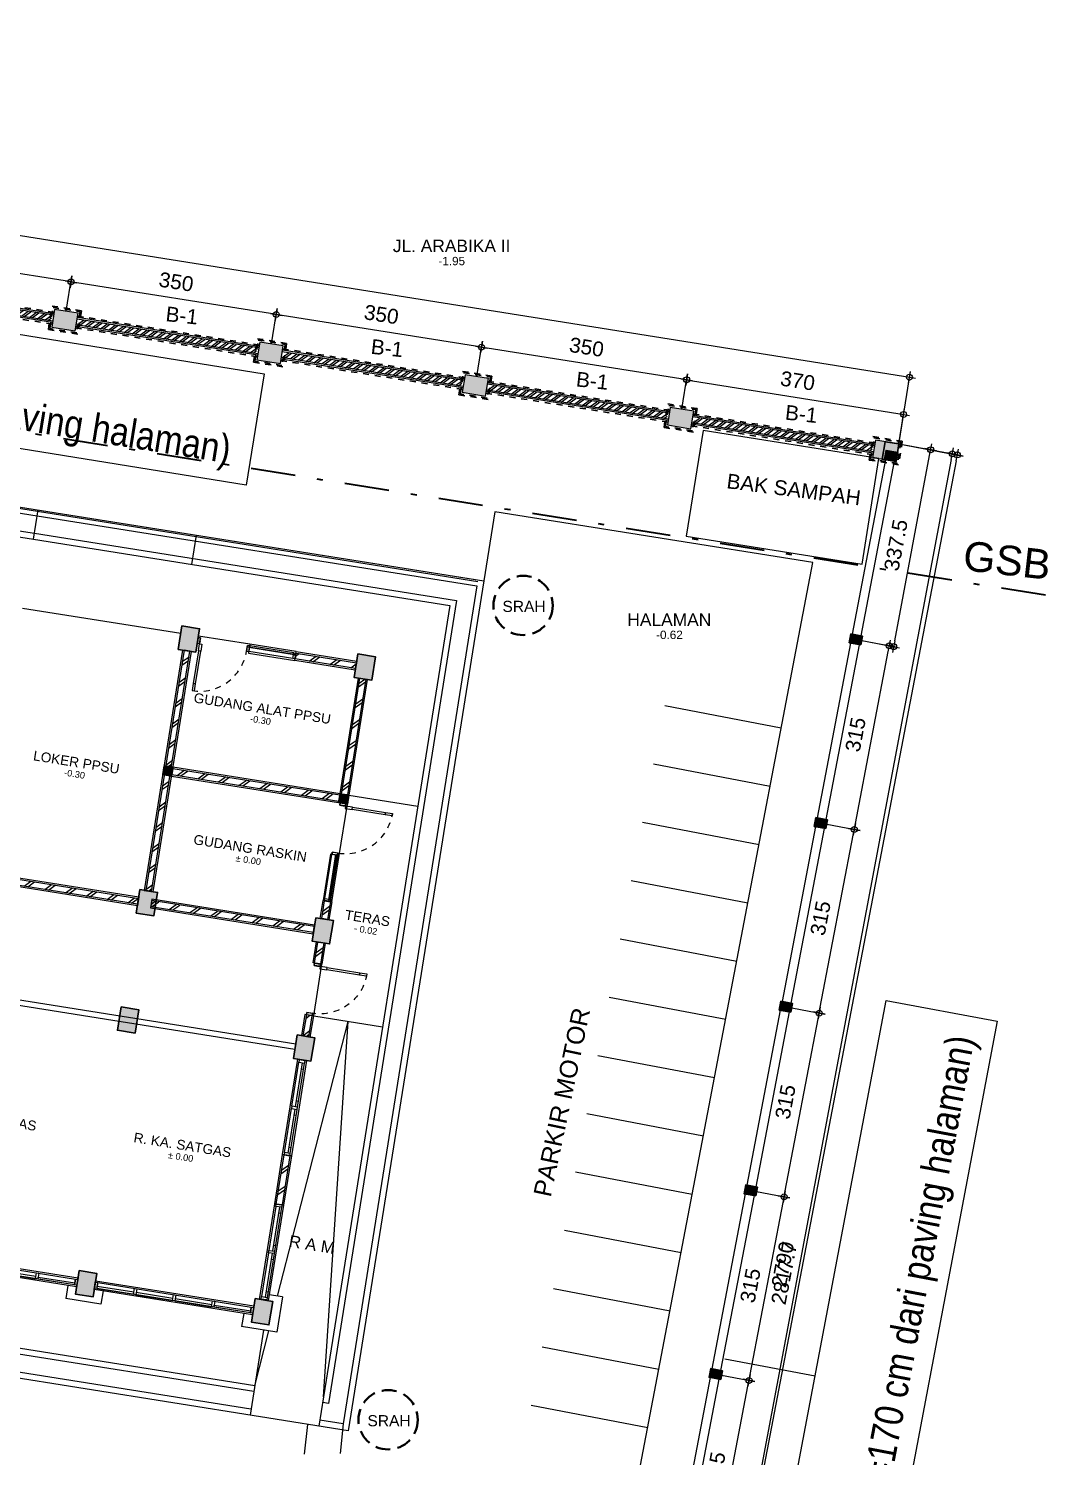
# Model space of a CAD drawing. Header units: millimetres. Extents: x -11 to 1625, y -267 to 195.
# Drawn here: x 757.61 to 774.79, y 72.9 to 96.96 of the extents above; entities that cross this region are included whole.
import ezdxf
from ezdxf.enums import TextEntityAlignment as Align

# ---------------------------------------------------------------- set-up
doc = ezdxf.new("R2010")
doc.units = ezdxf.units.MM
for name, pattern in [('DASHDOT', [1, 0.5, -0.25, 0, -0.25]), ('DASHED2', [0.375, 0.25, -0.125]), ('HIDDEN', [0.375, 0.25, -0.125])]:
    doc.linetypes.add(name, pattern=pattern)
for name, color, linetype, lineweight in [('1', 1, 'Continuous', 40), ('ars', 11, 'Continuous', 5), ('atap', 7, 'Continuous', 20), ('CONCRETE', 8, 'Continuous', 5), ('DIMENSI', 8, 'Continuous', 9), ('dinding', 5, 'Continuous', 15), ('GSB', 1, 'DASHDOT', 35), ('KOLOM', 1, 'Continuous', 30), ('kus', 63, 'Continuous', 15), ('KUSEN', 30, 'Continuous', 15), ('lan', 7, 'Continuous', 15), ('not', 7, 'Continuous', 20), ('PAGAR', 4, 'Continuous', 18), ('PARTISI', 190, 'Continuous', 9), ('sol kol', 8, 'Continuous', 0), ('TEXT KETERANGAN', 7, 'Continuous', 9), ('u', 6, 'Continuous', 20)]:
    doc.layers.add(name, color=color, linetype=linetype, lineweight=lineweight)
doc.styles.add('ISO', font='arial.ttf', dxfattribs={"width": 0.85})
doc.styles.get("Standard").update_dxf_attribs({"font": 'ARIALUNI.TTF'})
doc.dimstyles.new('SK100', dxfattribs={"dimtxt": 0.25, "dimasz": 0.1, "dimexe": 0.1, "dimexo": 0, "dimgap": 0.15, "dimtad": 1, "dimdec": 0, "dimlfac": 100, "dimzin": 12, "dimdsep": 46, "dimtxsty": 'Standard', "dimblk": 'BULAT', "dimcen": 0.1, "dimclrd": 256, "dimclre": 256, "dimclrt": 256, "dimadec": 0, "dimazin": 3, "dimtfac": 1, "dimtdec": 0, "dimtofl": 0, "dimtmove": 0, "dimatfit": 3, "dimldrblk": 'BULAT', "dimfxl": 0, "dimtolj": 1, "dimtzin": 0, "dimlwd": -1, "dimlwe": -1, "dimarcsym": 0})
pattern_1 = [(45, (-0.5, 0), (-0.1767767, 0.1767767), []), (45, (-0.4375, 0), (-0.1767767, 0.1767767), [])]
pattern_2 = [(45, (-1.5, 0), (-0.1767767, 0.1767767), []), (45, (-1.4375, 0), (-0.1767767, 0.1767767), [])]

# ---------------------------------------------------------------- blocks, each defined once
blk = doc.blocks.new('NOTASI RUANG')
at = {"layer": 'not'}
for height, p in [(0.26, (-0.011, 0.3)), (0.175, (-0.009, -0.017))]:
    blk.add_attdef('RUANG', text='', height=height, dxfattribs=at).set_placement(p, align=Align.MIDDLE_CENTER)
blk = doc.blocks.new('KP')
at = {"layer": 'KOLOM'}
blk.add_lwpolyline([(0.075, -0.075), (-0.075, -0.075), (-0.075, 0.075), (0.075, 0.075), (0.075, -0.075)], dxfattribs=at)
blk = doc.blocks.new('K1')
at = {"layer": 'KOLOM'}
blk.add_lwpolyline([(0.2, 0.15), (-0.2, 0.15), (-0.2, -0.15), (0.2, -0.15), (0.2, 0.15)], dxfattribs=at)
blk = doc.blocks.new('P 80')
at = {"linetype": 'HIDDEN', "ltscale": 0.3}
blk.add_lwpolyline([(-0.84, 0.1, -0.414214), (-0.04, 0.9, -1.303225)], format="xyb", dxfattribs=at)
for points in [[(-0.04, 0.9), (-0.08, 0.9), (-0.08, 0.78), (-0.04, 0.78)], [(-0.04, 0.78), (-0.08, 0.78), (-0.08, 0.22), (-0.04, 0.22)], [(-0.835, 0.06), (-0.84, 0.06), (-0.84, 0.061), (-0.84, 0.1), (-0.88, 0.1), (-0.88, 0), (-0.84, 0), (-0.84, 0.056), (-0.835, 0.058)], [(-0.842, 0.002), (-0.878, 0.002), (-0.878, 0.098), (-0.842, 0.098)], [(-0.04, 0.1), (-0.08, 0.1), (-0.08, 0.22), (-0.04, 0.22)], [(-0.045, 0.06), (-0.04, 0.06), (-0.04, 0.061), (-0.04, 0.1), (0, 0.1), (0, 0), (-0.04, 0), (-0.04, 0.056), (-0.045, 0.058)], [(-0.038, 0.002), (-0.002, 0.002), (-0.002, 0.098), (-0.038, 0.098)]]:
    blk.add_lwpolyline(points, close=True)
blk = doc.blocks.new('DENAH LANTAI DASAR')
at = {"layer": 'ars'}
h = blk.add_hatch(dxfattribs=at)
h.set_pattern_fill('TEMBOK', color=256, scale=0.25)
h.set_pattern_definition(pattern_1)
h.paths.add_polyline_path([(11.85, 14.2), (10.82, 14.2), (10.82, 14.3), (11.85, 14.3)])
h = blk.add_hatch(dxfattribs=at)
h.set_pattern_fill('TEMBOK', color=256, scale=0.25)
h.set_pattern_definition(pattern_1)
h.paths.add_polyline_path([(9.05, 9.95), (9.05, 14.05), (8.95, 14.05), (8.95, 9.95)])
h = blk.add_hatch(dxfattribs=at)
h.set_pattern_fill('TEMBOK', color=256, scale=0.25)
h.set_pattern_definition(pattern_2)
h.paths.add_polyline_path([(12.05, 14.05), (12.05, 12.075), (11.95, 12.075), (11.95, 14.05)])
h = blk.add_hatch(dxfattribs=at)
h.set_pattern_fill('TEMBOK', color=256, scale=0.25)
h.set_pattern_definition(pattern_1)
h.paths.add_polyline_path([(11.925, 12.05), (9.075, 12.05), (9.075, 11.95), (11.925, 11.95)])
h = blk.add_hatch(dxfattribs=at)
h.set_pattern_fill('TEMBOK', color=256, scale=0.25)
h.set_pattern_definition(pattern_2)
h.paths.add_polyline_path([(12.05, 10.255), (12.05, 9.95), (11.95, 9.95), (11.95, 10.255)])
h = blk.add_hatch(dxfattribs=at)
h.set_pattern_fill('TEMBOK', color=256, scale=0.25)
h.set_pattern_definition(pattern_1)
h.paths.add_polyline_path([(8.85, 9.7), (6.15, 9.7), (6.15, 9.8), (8.85, 9.8)])
h = blk.add_hatch(dxfattribs=at)
h.set_pattern_fill('TEMBOK', color=256, scale=0.25)
h.set_pattern_definition(pattern_1)
h.paths.add_polyline_path([(11.85, 9.8), (9.075, 9.8), (9.075, 9.7), (11.85, 9.7)])
h = blk.add_hatch(dxfattribs=at)
h.set_pattern_fill('TEMBOK', color=256, scale=0.25)
h.set_pattern_definition(pattern_2)
h.paths.add_polyline_path([(11.95, 9.19), (11.95, 9.55), (12.05, 9.55), (12.05, 9.19)])
h = blk.add_hatch(dxfattribs=at)
h.set_pattern_fill('TEMBOK', color=256, scale=0.25)
h.set_pattern_definition(pattern_2)
h.paths.add_polyline_path([(11.95, 8.31), (11.95, 7.95), (12.05, 7.95), (12.05, 8.31)])
h = blk.add_hatch(dxfattribs=at)
h.set_pattern_fill('TEMBOK', color=256, scale=0.25)
h.set_pattern_definition([(45, (9.5, 1.63), (-0.176777, 0.176777), []), (45, (9.5625, 1.63), (-0.176777, 0.176777), [])])
h.paths.add_polyline_path([(12.05, 5.92), (12.05, 5.08), (11.95, 5.08), (11.95, 5.92)])
at = {"layer": 'sol kol'}
for points in [[(8.85, 14.45), (8.85, 14.05), (9.15, 14.05), (9.15, 14.45)], [(11.85, 14.45), (11.85, 14.05), (12.15, 14.05), (12.15, 14.45)], [(8.925, 12.075), (9.075, 12.075), (9.075, 11.925), (8.925, 11.925)], [(11.925, 12.075), (12.075, 12.075), (12.075, 11.925), (11.925, 11.925)], [(8.85, 9.95), (8.85, 9.55), (9.15, 9.55), (9.15, 9.95)], [(11.85, 9.95), (11.85, 9.55), (12.15, 9.55), (12.15, 9.95)], [(8.85, 7.95), (8.85, 7.55), (9.15, 7.55), (9.15, 7.95)], [(11.85, 7.95), (11.85, 7.55), (12.15, 7.55), (12.15, 7.95)], [(8.85, 3.45), (8.85, 3.05), (9.15, 3.05), (9.15, 3.45)], [(11.85, 3.45), (11.85, 3.05), (12.15, 3.05), (12.15, 3.45)]]:
    blk.add_hatch(color=256, dxfattribs=at).paths.add_polyline_path(points)
for p, q in [((-12.75, 16), (13.75, 16)), ((-3.65, 15.9), (6.15, 15.9)), ((6.15, 15.9), (13.65, 15.9)), ((13.65, 15.9), (13.65, 1.6)), ((13.75, 16), (13.75, 1.5)), ((-12.25, 15.5), (6.15, 15.5)), ((-3.65, 15.6), (6.15, 15.6)), ((6.15, 15.6), (13.35, 15.6)), ((6.15, 15.5), (13.25, 15.5)), ((13.25, 15.5), (13.25, 2)), ((13.35, 15.6), (13.35, 1.9)), ((12.075, 2), (3.25, 2)), ((12.075, 1.9), (3.35, 1.9)), ((13.35, 1.9), (13.25, 1.9)), ((12.075, 1.6), (3.65, 1.6)), ((13.75, 1.5), (3.75, 1.5)), ((13.65, 1.6), (13.25, 1.6))]:
    blk.add_line(p, q)
at = {"layer": 'ars'}
for points in [[(11.85, 14.2), (10.82, 14.2), (10.82, 14.3), (11.85, 14.3)], [(9.05, 9.95), (9.05, 14.05), (8.95, 14.05), (8.95, 9.95)], [(12.05, 14.05), (12.05, 12.075), (11.95, 12.075), (11.95, 14.05)], [(11.925, 12.05), (9.075, 12.05), (9.075, 11.95), (11.925, 11.95)], [(12.05, 10.255), (12.05, 9.95), (11.95, 9.95), (11.95, 10.255)], [(8.85, 9.7), (6.15, 9.7), (6.15, 9.8), (8.85, 9.8)], [(11.85, 9.8), (9.075, 9.8), (9.075, 9.7), (11.85, 9.7)], [(11.95, 9.19), (11.95, 9.55), (12.05, 9.55), (12.05, 9.19)], [(11.95, 8.31), (11.95, 7.95), (12.05, 7.95), (12.05, 8.31)], [(12.05, 5.92), (12.05, 5.08), (11.95, 5.08), (11.95, 5.92)]]:
    blk.add_lwpolyline(points, close=True, dxfattribs=at)
at = {"layer": 'dinding'}
for points in [[(11.85, 14.175), (10.82, 14.175), (10.82, 14.325), (11.85, 14.325)], [(9.075, 9.95), (9.075, 14.05), (8.925, 14.05), (8.925, 9.95)], [(12.075, 14.05), (12.075, 12.075), (11.925, 12.075), (11.925, 14.05)], [(11.925, 12.075), (9.075, 12.075), (9.075, 11.925), (11.925, 11.925)], [(12.075, 10.255), (12.075, 9.95), (11.925, 9.95), (11.925, 10.255)], [(8.85, 9.675), (6.15, 9.675), (6.15, 9.825), (8.85, 9.825)], [(11.85, 9.825), (9.075, 9.825), (9.075, 9.675), (11.85, 9.675)], [(11.925, 9.19), (11.925, 9.55), (12.075, 9.55), (12.075, 9.19)], [(11.925, 8.31), (11.925, 7.95), (12.075, 7.95), (12.075, 8.31)], [(12.075, 5.92), (12.075, 5.08), (11.925, 5.08), (11.925, 5.92)]]:
    blk.add_lwpolyline(points, close=True, dxfattribs=at)
at = {"layer": 'kus'}
for p, q in [((11.95, 6.75), (11.95, 7.5)), ((12.015, 6.75), (12.015, 7.5)), ((12.05, 6.75), (12.05, 7.5)), ((12.015, 7.4), (12.05, 7.4)), ((12.015, 6.85), (12.05, 6.85)), ((11.95, 5.96), (11.95, 6.71)), ((12.015, 5.96), (12.015, 6.71)), ((12.015, 6.61), (12.05, 6.61)), ((12.05, 5.96), (12.05, 6.71)), ((12.015, 6.06), (12.05, 6.06)), ((11.95, 5.04), (11.95, 4.29)), ((12.015, 5.04), (12.015, 4.29)), ((12.015, 4.94), (12.05, 4.94)), ((12.05, 5.04), (12.05, 4.29)), ((12.015, 4.39), (12.05, 4.39)), ((11.95, 4.25), (11.95, 3.5)), ((12.015, 4.25), (12.015, 3.5)), ((12.015, 4.15), (12.05, 4.15)), ((12.05, 4.25), (12.05, 3.5)), ((12.015, 3.6), (12.05, 3.6))]:
    blk.add_line(p, q, dxfattribs=at)
for points in [[(12.05, 7.5), (12.05, 7.54), (11.95, 7.54), (11.95, 7.5)], [(12.05, 6.71), (12.05, 6.75), (11.95, 6.75), (11.95, 6.71)], [(12.05, 5.92), (12.05, 5.96), (11.95, 5.96), (11.95, 5.92)], [(12.05, 5.08), (12.05, 5.04), (11.95, 5.04), (11.95, 5.08)], [(12.05, 4.29), (12.05, 4.25), (11.95, 4.25), (11.95, 4.29)], [(12.05, 3.5), (12.05, 3.46), (11.95, 3.46), (11.95, 3.5)], [(6.19, 3.3), (8.81, 3.3), (8.81, 3.2), (6.19, 3.2)], [(8.145, 3.235), (7.52, 3.235), (7.52, 3.2), (8.145, 3.2)], [(8.185, 3.2), (8.145, 3.2), (8.145, 3.3), (8.185, 3.3)], [(8.185, 3.235), (8.81, 3.235), (8.81, 3.2), (8.185, 3.2)], [(8.85, 3.2), (8.81, 3.2), (8.81, 3.3), (8.85, 3.3)], [(9.19, 3.2), (9.15, 3.2), (9.15, 3.3), (9.19, 3.3)], [(9.19, 3.3), (11.81, 3.3), (11.81, 3.2), (9.19, 3.2)], [(9.815, 3.235), (9.19, 3.235), (9.19, 3.2), (9.815, 3.2)], [(9.855, 3.2), (9.815, 3.2), (9.815, 3.3), (9.855, 3.3)], [(10.48, 3.235), (9.855, 3.235), (9.855, 3.2), (10.48, 3.2)], [(10.52, 3.2), (10.48, 3.2), (10.48, 3.3), (10.52, 3.3)], [(11.145, 3.235), (10.52, 3.235), (10.52, 3.2), (11.145, 3.2)], [(11.185, 3.2), (11.145, 3.2), (11.145, 3.3), (11.185, 3.3)], [(11.185, 3.235), (11.81, 3.235), (11.81, 3.2), (11.185, 3.2)], [(11.85, 3.2), (11.81, 3.2), (11.81, 3.3), (11.85, 3.3)]]:
    blk.add_lwpolyline(points, close=True, dxfattribs=at)
at = {"layer": 'KUSEN'}
for p, q in [((10.78, 14.3), (10.03, 14.3)), ((10.78, 14.2), (10.03, 14.2)), ((10.78, 14.278), (10.78, 14.3)), ((10.78, 14.3), (10.82, 14.3)), ((10.781, 14.278), (10.78, 14.278)), ((10.78, 14.2), (10.78, 14.267)), ((10.78, 14.267), (10.781, 14.267)), ((10.82, 14.2), (10.78, 14.2)), ((10.781, 14.276), (10.781, 14.278)), ((10.783, 14.276), (10.781, 14.276)), ((10.781, 14.267), (10.781, 14.27)), ((10.781, 14.27), (10.783, 14.27)), ((10.782, 14.298), (10.818, 14.298)), ((10.782, 14.28), (10.782, 14.298)), ((10.797, 14.28), (10.782, 14.28)), ((10.782, 14.202), (10.782, 14.265)), ((10.782, 14.265), (10.797, 14.265)), ((10.818, 14.202), (10.782, 14.202)), ((10.785, 14.278), (10.783, 14.276)), ((10.783, 14.27), (10.785, 14.267)), ((10.795, 14.278), (10.785, 14.278)), ((10.785, 14.267), (10.795, 14.267)), ((10.795, 14.267), (10.795, 14.278)), ((10.797, 14.265), (10.797, 14.28)), ((10.818, 14.298), (10.818, 14.202)), ((10.82, 14.3), (10.82, 14.244)), ((10.82, 14.244), (10.82, 14.242)), ((10.82, 14.242), (10.82, 14.24)), ((10.82, 14.24), (10.82, 14.2)), ((11.95, 10.295), (11.95, 11.045)), ((12.05, 10.295), (12.05, 11.045)), ((11.95, 10.255), (11.95, 10.295)), ((11.95, 10.295), (12.017, 10.295)), ((11.99, 10.255), (11.95, 10.255)), ((11.952, 10.257), (11.952, 10.293)), ((11.952, 10.293), (12.015, 10.293)), ((12.048, 10.257), (11.952, 10.257)), ((11.992, 10.255), (11.99, 10.255)), ((11.994, 10.255), (11.992, 10.255)), ((12.05, 10.255), (11.994, 10.255)), ((12.015, 10.293), (12.015, 10.278)), ((12.015, 10.278), (12.03, 10.278)), ((12.017, 10.295), (12.017, 10.294)), ((12.017, 10.294), (12.019, 10.294)), ((12.019, 10.292), (12.017, 10.29)), ((12.017, 10.29), (12.017, 10.28)), ((12.017, 10.28), (12.028, 10.28)), ((12.019, 10.294), (12.019, 10.292)), ((12.026, 10.292), (12.026, 10.294)), ((12.026, 10.294), (12.028, 10.294)), ((12.028, 10.29), (12.026, 10.292)), ((12.028, 10.294), (12.028, 10.295)), ((12.028, 10.295), (12.05, 10.295)), ((12.028, 10.28), (12.028, 10.29)), ((12.03, 10.278), (12.03, 10.293)), ((12.03, 10.293), (12.048, 10.293)), ((12.048, 10.293), (12.048, 10.257)), ((12.05, 10.295), (12.05, 10.255))]:
    blk.add_line(p, q, dxfattribs=at)
for points in [[(9.195, 14.24), (9.19, 14.24), (9.19, 14.239), (9.19, 14.2), (9.15, 14.2), (9.15, 14.3), (9.19, 14.3), (9.19, 14.244), (9.195, 14.242)], [(9.188, 14.298), (9.152, 14.298), (9.152, 14.202), (9.188, 14.202)], [(9.19, 14.2), (9.23, 14.2), (9.23, 14.08), (9.19, 14.08)], [(9.985, 14.24), (9.99, 14.24), (9.99, 14.239), (9.99, 14.2), (10.03, 14.2), (10.03, 14.3), (9.99, 14.3), (9.99, 14.244), (9.985, 14.242)], [(9.992, 14.298), (10.028, 14.298), (10.028, 14.202), (9.992, 14.202)], [(10.795, 14.277), (10.795, 14.268), (10.02, 14.268), (10.02, 14.277)], [(9.19, 13.52), (9.23, 13.52), (9.23, 14.08), (9.19, 14.08)], [(9.19, 13.4), (9.23, 13.4), (9.23, 13.52), (9.19, 13.52)], [(12.01, 11.88), (12.01, 11.885), (12.011, 11.885), (12.05, 11.885), (12.05, 11.925), (11.95, 11.925), (11.95, 11.885), (12.006, 11.885), (12.008, 11.88)], [(11.952, 11.887), (11.952, 11.923), (12.048, 11.923), (12.048, 11.887)], [(12.05, 11.885), (12.05, 11.845), (12.17, 11.845), (12.17, 11.885)], [(12.73, 11.885), (12.73, 11.845), (12.17, 11.845), (12.17, 11.885)], [(12.85, 11.885), (12.85, 11.845), (12.73, 11.845), (12.73, 11.885)], [(12.01, 11.09), (12.01, 11.085), (12.011, 11.085), (12.05, 11.085), (12.05, 11.045), (11.95, 11.045), (11.95, 11.085), (12.006, 11.085), (12.008, 11.09)], [(11.952, 11.083), (11.952, 11.047), (12.048, 11.047), (12.048, 11.083)], [(12.027, 10.28), (12.018, 10.28), (12.018, 11.055), (12.027, 11.055)]]:
    blk.add_lwpolyline(points, close=True, dxfattribs=at)
at = {"layer": 'KUSEN', "linetype": 'HIDDEN', "ltscale": 0.3}
for points in [[(9.99, 14.2, -0.414214), (9.19, 13.4, -1.303225)], [(12.05, 11.085, 0.414214), (12.85, 11.885, 1.303225)]]:
    blk.add_lwpolyline(points, format="xyb", dxfattribs=at)
at = {"layer": 'lan'}
for p, q in [((6.15, 15.5), (6.15, 16)), ((8.85, 15.5), (8.85, 16)), ((6.15, 14.325), (8.85, 14.325)), ((10.03, 14.325), (9.15, 14.325)), ((12.075, 12.075), (13.25, 12.075)), ((12.075, 11.045), (12.075, 11.925)), ((12.075, 8.31), (12.075, 9.19)), ((12.075, 8.31), (13.25, 8.31)), ((12.219, 3.55), (12.662, 8.31)), ((13.25, 2), (12.662, 8.31)), ((12.3, 3.55), (12.075, 3.55)), ((12.3, 3.55), (12.3, 2.95)), ((8.7, 3.175), (8.7, 2.95)), ((9.3, 3.175), (9.3, 2.95)), ((11.7, 3.175), (11.7, 2.95)), ((9.3, 2.95), (8.7, 2.95)), ((12.3, 2.95), (11.7, 2.95)), ((12.075, 2), (12.163, 2.95)), ((12.075, 2.95), (12.075, 1.5)), ((13.25, 2), (13.25, 1.5))]:
    blk.add_line(p, q, dxfattribs=at)
for points in [[(10.82, 14.325), (10.03, 14.325), (10.03, 14.175), (10.82, 14.175)], [(12.075, 10.255), (12.075, 11.045), (11.925, 11.045), (11.925, 10.255)], [(12.075, 7.55), (12.075, 5.92), (11.925, 5.92), (11.925, 7.55)], [(12.075, 5.08), (12.075, 3.45), (11.925, 3.45), (11.925, 5.08)], [(6.15, 3.325), (8.85, 3.325), (8.85, 3.175), (6.15, 3.175)], [(9.15, 3.325), (11.85, 3.325), (11.85, 3.175), (9.15, 3.175)]]:
    blk.add_lwpolyline(points, close=True, dxfattribs=at)
at = {"layer": 'PARTISI'}
blk.add_lwpolyline([(6.93, 7.8), (11.85, 7.8), (11.85, 7.7), (6.93, 7.7)], close=True, dxfattribs=at)
ref = blk.add_blockref('NOTASI RUANG', (10.413, 13.101), dxfattribs=dict(xscale=0.6323962268195373, yscale=0.6323962268195373, zscale=0.6323962268195373))
ref.add_attrib('RUANG', '-0.30', dxfattribs={"layer": 'not', "height": 0.1108}).set_placement((10.407, 13.09), align=Align.MIDDLE_CENTER)
ref.add_attrib('RUANG', 'GUDANG ALAT PPSU', dxfattribs={"layer": 'not', "height": 0.16432}).set_placement((10.406, 13.29), align=Align.MIDDLE_CENTER)
ref = blk.add_blockref('NOTASI RUANG', (7.463, 11.713), dxfattribs=dict(xscale=0.6323962268195373, yscale=0.6323962268195373, zscale=0.6323962268195373))
ref.add_attrib('RUANG', '-0.30', dxfattribs={"layer": 'not', "height": 0.1108}).set_placement((7.457, 11.702), align=Align.MIDDLE_CENTER)
ref.add_attrib('RUANG', 'LOKER PPSU', dxfattribs={"layer": 'not', "height": 0.1643}).set_placement((7.456, 11.902), align=Align.MIDDLE_CENTER)
ref = blk.add_blockref('NOTASI RUANG', (10.581, 10.742), dxfattribs=dict(xscale=0.6323962268195373, yscale=0.6323962268195373, zscale=0.6323962268195373))
ref.add_attrib('RUANG', '%%P 0.00', dxfattribs={"layer": 'not', "height": 0.1108}).set_placement((10.575, 10.731), align=Align.MIDDLE_CENTER)
ref.add_attrib('RUANG', 'GUDANG RASKIN', dxfattribs={"layer": 'not', "height": 0.16432}).set_placement((10.574, 10.931), align=Align.MIDDLE_CENTER)
ref = blk.add_blockref('NOTASI RUANG', (12.719, 9.89), dxfattribs=dict(xscale=0.6323962268195373, yscale=0.6323962268195373, zscale=0.6323962268195373))
ref.add_attrib('RUANG', '- 0.02', dxfattribs={"layer": 'not', "height": 0.1108}).set_placement((12.713, 9.879), align=Align.MIDDLE_CENTER)
ref.add_attrib('RUANG', 'TERAS', dxfattribs={"layer": 'not', "height": 0.1643}).set_placement((12.711, 10.079), align=Align.MIDDLE_CENTER)
ref = blk.add_blockref('NOTASI RUANG', (7.15, 5.551), dxfattribs=dict(xscale=0.6323962268195373, yscale=0.6323962268195373, zscale=0.6323962268195373))
ref.add_attrib('RUANG', '%%P 0.00', dxfattribs={"layer": 'not', "height": 0.1108}).set_placement((7.144, 5.54), align=Align.MIDDLE_CENTER)
ref.add_attrib('RUANG', 'R. SATGAS', dxfattribs={"layer": 'not', "height": 0.1643}).set_placement((7.143, 5.741), align=Align.MIDDLE_CENTER)
ref = blk.add_blockref('NOTASI RUANG', (10.242, 5.624), dxfattribs=dict(xscale=0.6323962268195373, yscale=0.6323962268195373, zscale=0.6323962268195373))
ref.add_attrib('RUANG', '%%P 0.00', dxfattribs={"layer": 'not', "height": 0.1108}).set_placement((10.236, 5.613), align=Align.MIDDLE_CENTER)
ref.add_attrib('RUANG', 'R. KA. SATGAS', dxfattribs={"layer": 'not', "height": 0.16432}).set_placement((10.235, 5.814), align=Align.MIDDLE_CENTER)
ref = blk.add_blockref('NOTASI RUANG', (12.659, 4.312), dxfattribs=dict(xscale=0.6323962268195373, yscale=0.6323962268195373, zscale=0.6323962268195373))
ref.add_attrib('RUANG', 'R A M', dxfattribs={"layer": 'not', "height": 0.2}).set_placement((12.652, 4.502), align=Align.MIDDLE_CENTER)
at = {"layer": 'KOLOM'}
for name, p, rotation in [('K1', (9, 14.25), 90), ('K1', (12, 14.25), 90), ('KP', (9, 12), 180), ('KP', (12, 12), 180), ('K1', (9, 9.75), 90), ('K1', (12, 9.75), 90), ('K1', (9, 7.75), 90), ('K1', (12, 7.75), 90), ('K1', (9, 3.25), 90), ('K1', (12, 3.25), 90)]:
    blk.add_blockref(name, p, dxfattribs=dict(at, rotation=rotation))
at = {"layer": 'KUSEN', "xscale": -1, "rotation": 270.0000000130308}
blk.add_blockref('P 80', (11.95, 9.19), dxfattribs=at)
blk = doc.blocks.new('PAGAR TYPE-B')
at = {"layer": 'ars'}
h = blk.add_hatch(dxfattribs=at)
h.set_pattern_fill('ANSI32', color=256, scale=0.01, style=0)
h.set_pattern_definition([(45, (-1.52, 0.075), (-0.067352, 0.067352), []), (45, (-1.4751, 0.075), (-0.067352, 0.067352), [])])
h.paths.add_polyline_path([(-1.52, 0.175), (-1.52, 0.075), (1.52, 0.075), (1.52, 0.175)])
at = {"layer": 'CONCRETE'}
for points in [[(-1.95, -0.025), (-1.55, -0.025), (-1.55, 0.275), (-1.95, 0.275)], [(1.55, -0.025), (1.95, -0.025), (1.95, 0.275), (1.55, 0.275)]]:
    blk.add_hatch(color=256, dxfattribs=at).paths.add_polyline_path(points)
at = {"layer": 'dinding'}
for p, q in [((1.55, 0.2), (-1.55, 0.2)), ((1.55, 0.05), (-1.55, 0.05))]:
    blk.add_line(p, q, dxfattribs=at)
for points in [[(-1.95, -0.025), (-1.55, -0.025), (-1.55, 0.275), (-1.95, 0.275)], [(1.55, -0.025), (1.95, -0.025), (1.95, 0.275), (1.55, 0.275)]]:
    blk.add_lwpolyline(points, close=True, dxfattribs=at)
at = {"layer": 'KOLOM', "linetype": 'DASHED2', "ltscale": 0.25}
for p, q in [((1.55, 0.225), (-1.55, 0.225)), ((1.55, 0.025), (-1.55, 0.025))]:
    blk.add_line(p, q, dxfattribs=at)
for points in [[(-1.5, -0.075), (-2, -0.075), (-2, 0.325), (-1.5, 0.325)], [(-1.52, -0.055), (-1.98, -0.055), (-1.98, 0.305), (-1.52, 0.305)], [(2, -0.075), (1.5, -0.075), (1.5, 0.325), (2, 0.325)], [(1.98, -0.055), (1.52, -0.055), (1.52, 0.305), (1.98, 0.305)]]:
    blk.add_lwpolyline(points, close=True, dxfattribs=at)
at = {"layer": 'PAGAR'}
for p, q in [((1.55, 0.175), (-1.55, 0.175)), ((1.55, 0.075), (-1.55, 0.075))]:
    blk.add_line(p, q, dxfattribs=at)
blk = doc.blocks.new('PAGAR TYPE B')
at = {"layer": 'CONCRETE'}
for points in [[(-1.5, 0.175), (-1.65, 0.175), (-1.65, -0.025), (-1.5, -0.025)], [(1.65, 0.175), (1.5, 0.175), (1.5, -0.025), (1.65, -0.025)]]:
    blk.add_hatch(color=256, dxfattribs=at).paths.add_polyline_path(points)
at = {"layer": 'dinding'}
for points in [[(-1.5, 0.15), (1.5, 0.15)], [(-1.5, 0), (1.5, 0)]]:
    blk.add_lwpolyline(points, dxfattribs=at)
at = {"layer": 'KOLOM'}
for points in [[(-1.65, -0.025), (-1.5, -0.025), (-1.5, 0.175), (-1.65, 0.175)], [(1.5, -0.025), (1.65, -0.025), (1.65, 0.175), (1.5, 0.175)]]:
    blk.add_lwpolyline(points, close=True, dxfattribs=at)
blk = doc.blocks.new('BULAT')
for p, q in [((-1, 0), (1, 0)), ((0, -1), (0, 1))]:
    blk.add_line(p, q)
blk.add_circle((0, 0), 0.5)
blk = doc.blocks.new('*D880')
at = {"layer": 'Defpoints', "color": 0}
for p in [(769.28, 74.269), (769.743, 74.18), (768.69, 71.174)]:
    blk.add_point(p, dxfattribs=at)
at = {"layer": 'u'}
for p, q in [((769.28, 74.269), (769.841, 74.162)), ((769.172, 71.184), (769.725, 74.082)), ((768.69, 71.174), (769.251, 71.067))]:
    blk.add_line(p, q, dxfattribs=at)
at = {"layer": 'u', "xscale": 0.1, "yscale": 0.1, "zscale": 0.1}
for p, rotation in [((769.743, 74.18), 79.19567955118356), ((769.153, 71.086), 259.1956795511836)]:
    blk.add_blockref('BULAT', p, dxfattribs=dict(at, rotation=rotation))
at = {"layer": 'u', "insert": (769.175, 72.685), "char_height": 0.25, "attachment_point": 5, "rotation": 79.1957}
blk.add_mtext('\\A1;315', dxfattribs=at)
blk = doc.blocks.new('*D881')
at = {"layer": 'Defpoints', "color": 0}
for p in [(769.871, 77.363), (770.334, 77.274), (769.28, 74.269)]:
    blk.add_point(p, dxfattribs=at)
at = {"layer": 'u'}
for p, q in [((769.871, 77.363), (770.432, 77.256)), ((769.762, 74.279), (770.315, 77.176)), ((769.28, 74.269), (769.841, 74.162))]:
    blk.add_line(p, q, dxfattribs=at)
at = {"layer": 'u', "xscale": 0.1, "yscale": 0.1, "zscale": 0.1}
for p, rotation in [((770.334, 77.274), 79.19567955118347), ((769.743, 74.18), 259.1956795511834)]:
    blk.add_blockref('BULAT', p, dxfattribs=dict(at, rotation=rotation))
at = {"layer": 'u', "insert": (769.766, 75.779), "char_height": 0.25, "attachment_point": 5, "rotation": 79.1957}
blk.add_mtext('\\A1;315', dxfattribs=at)
blk = doc.blocks.new('*D882')
at = {"layer": 'Defpoints', "color": 0}
for p in [(770.461, 80.457), (770.924, 80.369), (769.871, 77.363)]:
    blk.add_point(p, dxfattribs=at)
at = {"layer": 'u'}
for p, q in [((770.461, 80.457), (771.022, 80.35)), ((770.353, 77.373), (770.905, 80.27)), ((769.871, 77.363), (770.432, 77.256))]:
    blk.add_line(p, q, dxfattribs=at)
at = {"layer": 'u', "xscale": 0.1, "yscale": 0.1, "zscale": 0.1}
for p, rotation in [((770.924, 80.369), 79.19567955118356), ((770.334, 77.274), 259.1956795511836)]:
    blk.add_blockref('BULAT', p, dxfattribs=dict(at, rotation=rotation))
at = {"layer": 'u', "insert": (770.356, 78.874), "char_height": 0.25, "attachment_point": 5, "rotation": 79.1957}
blk.add_mtext('\\A1;315', dxfattribs=at)
blk = doc.blocks.new('*D883')
at = {"layer": 'Defpoints', "color": 0}
for p in [(771.052, 83.551), (771.515, 83.463), (770.461, 80.457)]:
    blk.add_point(p, dxfattribs=at)
at = {"layer": 'u'}
for p, q in [((771.052, 83.551), (771.613, 83.444)), ((770.943, 80.467), (771.496, 83.365)), ((770.461, 80.457), (771.022, 80.35))]:
    blk.add_line(p, q, dxfattribs=at)
at = {"layer": 'u', "xscale": 0.1, "yscale": 0.1, "zscale": 0.1}
for p, rotation in [((771.515, 83.463), 79.19567955118356), ((770.924, 80.369), 259.1956795511836)]:
    blk.add_blockref('BULAT', p, dxfattribs=dict(at, rotation=rotation))
at = {"layer": 'u', "insert": (770.947, 81.968), "char_height": 0.25, "attachment_point": 5, "rotation": 79.1957}
blk.add_mtext('\\A1;315', dxfattribs=at)
blk = doc.blocks.new('*D884')
at = {"layer": 'Defpoints', "color": 0}
for p in [(771.642, 86.645), (772.105, 86.557), (771.052, 83.551)]:
    blk.add_point(p, dxfattribs=at)
at = {"layer": 'u'}
for p, q in [((771.642, 86.645), (772.203, 86.538)), ((771.533, 83.561), (772.086, 86.459)), ((771.052, 83.551), (771.613, 83.444))]:
    blk.add_line(p, q, dxfattribs=at)
at = {"layer": 'u', "xscale": 0.1, "yscale": 0.1, "zscale": 0.1}
for p, rotation in [((772.105, 86.557), 79.19567955118347), ((771.515, 83.463), 259.1956795511834)]:
    blk.add_blockref('BULAT', p, dxfattribs=dict(at, rotation=rotation))
at = {"layer": 'u', "insert": (771.537, 85.062), "char_height": 0.25, "attachment_point": 5, "rotation": 79.1957}
blk.add_mtext('\\A1;315', dxfattribs=at)
blk = doc.blocks.new('*D885')
at = {"layer": 'Defpoints', "color": 0}
for p in [(772.33, 89.95), (772.802, 89.861), (771.707, 86.633)]:
    blk.add_point(p, dxfattribs=at)
at = {"layer": 'u'}
for p, q in [((772.197, 86.643), (772.784, 89.763)), ((772.33, 89.95), (772.9, 89.843)), ((771.707, 86.633), (772.277, 86.526))]:
    blk.add_line(p, q, dxfattribs=at)
at = {"layer": 'u', "xscale": 0.1, "yscale": 0.1, "zscale": 0.1}
for p, rotation in [((772.802, 89.861), 79.35246748321667), ((772.179, 86.544), 259.3524674832166)]:
    blk.add_blockref('BULAT', p, dxfattribs=dict(at, rotation=rotation))
at = {"layer": 'u', "insert": (772.217, 88.254), "char_height": 0.25, "attachment_point": 5, "rotation": 79.3525}
blk.add_mtext('\\A1;337.5', dxfattribs=at)
blk = doc.blocks.new('*D886')
at = {"layer": 'Defpoints', "color": 0}
for p in [(772.266, 89.962), (766.979, 62.285), (767.963, 62.097)]:
    blk.add_point(p, dxfattribs=at)
at = {"layer": 'u'}
for p, q in [((772.266, 89.962), (773.348, 89.755)), ((773.231, 89.676), (767.982, 62.196)), ((766.979, 62.285), (768.061, 62.079))]:
    blk.add_line(p, q, dxfattribs=at)
at = {"layer": 'u', "xscale": 0.1, "yscale": 0.1, "zscale": 0.1}
for p, rotation in [((773.25, 89.774), 79.18579222324362), ((767.963, 62.097), 259.1857922232437)]:
    blk.add_blockref('BULAT', p, dxfattribs=dict(at, rotation=rotation))
at = {"layer": 'u', "insert": (770.334, 75.988), "char_height": 0.25, "attachment_point": 5, "rotation": 79.1858}
blk.add_mtext('\\A1;2817.7', dxfattribs=at)
blk = doc.blocks.new('*D887')
at = {"layer": 'Defpoints', "color": 0}
for p in [(768.612, 90.543), (772.345, 90.456), (772.266, 89.96)]:
    blk.add_point(p, dxfattribs=at)
at = {"layer": 'u'}
for p, q in [((768.612, 90.543), (768.707, 91.139)), ((768.79, 91.024), (772.247, 90.472)), ((772.266, 89.96), (772.361, 90.555))]:
    blk.add_line(p, q, dxfattribs=at)
at = {"layer": 'u', "xscale": 0.1, "yscale": 0.1, "zscale": 0.1}
for p, rotation in [((768.692, 91.04), 170.9286838857327), ((772.345, 90.456), 350.9286838857327)]:
    blk.add_blockref('BULAT', p, dxfattribs=dict(at, rotation=rotation))
at = {"layer": 'u', "insert": (770.562, 91.022), "char_height": 0.25, "attachment_point": 5, "rotation": 350.9287}
blk.add_mtext('\\A1;370', dxfattribs=at)
blk = doc.blocks.new('*D888')
at = {"layer": 'Defpoints', "color": 0}
for p in [(765.235, 91.59), (765.156, 91.093), (768.612, 90.543)]:
    blk.add_point(p, dxfattribs=at)
at = {"layer": 'u'}
for p, q in [((765.156, 91.093), (765.251, 91.689)), ((768.593, 91.056), (765.334, 91.574)), ((768.612, 90.543), (768.707, 91.139))]:
    blk.add_line(p, q, dxfattribs=at)
at = {"layer": 'u', "xscale": 0.1, "yscale": 0.1, "zscale": 0.1}
for p, rotation in [((765.235, 91.59), 170.9597525756951), ((768.691, 91.04), 350.9597525756952)]:
    blk.add_blockref('BULAT', p, dxfattribs=dict(at, rotation=rotation))
at = {"layer": 'u', "insert": (767.007, 91.589), "char_height": 0.25, "attachment_point": 5, "rotation": 350.9598}
blk.add_mtext('\\A1;350', dxfattribs=at)
blk = doc.blocks.new('*D889')
at = {"layer": 'Defpoints', "color": 0}
for p in [(761.778, 92.14), (761.699, 91.643), (765.156, 91.093)]:
    blk.add_point(p, dxfattribs=at)
at = {"layer": 'u'}
for p, q in [((761.699, 91.643), (761.794, 92.239)), ((765.136, 91.606), (761.877, 92.124)), ((765.156, 91.093), (765.251, 91.689))]:
    blk.add_line(p, q, dxfattribs=at)
at = {"layer": 'u', "xscale": 0.1, "yscale": 0.1, "zscale": 0.1}
for p, rotation in [((761.778, 92.14), 170.9597525756951), ((765.235, 91.59), 350.9597525756952)]:
    blk.add_blockref('BULAT', p, dxfattribs=dict(at, rotation=rotation))
at = {"layer": 'u', "insert": (763.55, 92.139), "char_height": 0.25, "attachment_point": 5, "rotation": 350.9598}
blk.add_mtext('\\A1;350', dxfattribs=at)
blk = doc.blocks.new('*D890')
at = {"layer": 'Defpoints', "color": 0}
for p in [(758.322, 92.69), (758.243, 92.193), (761.699, 91.643)]:
    blk.add_point(p, dxfattribs=at)
at = {"layer": 'u'}
for p, q in [((758.243, 92.193), (758.338, 92.789)), ((761.68, 92.156), (758.421, 92.674)), ((761.699, 91.643), (761.794, 92.239))]:
    blk.add_line(p, q, dxfattribs=at)
at = {"layer": 'u', "xscale": 0.1, "yscale": 0.1, "zscale": 0.1}
for p, rotation in [((758.322, 92.69), 170.9597525756951), ((761.778, 92.14), 350.9597525756952)]:
    blk.add_blockref('BULAT', p, dxfattribs=dict(at, rotation=rotation))
at = {"layer": 'u', "insert": (760.094, 92.689), "char_height": 0.25, "attachment_point": 5, "rotation": 350.9598}
blk.add_mtext('\\A1;350', dxfattribs=at)
blk = doc.blocks.new('*D891')
at = {"layer": 'Defpoints', "color": 0}
for p in [(754.865, 93.24), (754.786, 92.743), (758.243, 92.193)]:
    blk.add_point(p, dxfattribs=at)
at = {"layer": 'u'}
for p, q in [((754.786, 92.743), (754.881, 93.338)), ((758.223, 92.705), (754.964, 93.224)), ((758.243, 92.193), (758.338, 92.789))]:
    blk.add_line(p, q, dxfattribs=at)
at = {"layer": 'u', "xscale": 0.1, "yscale": 0.1, "zscale": 0.1}
for p, rotation in [((754.865, 93.24), 170.9597525756951), ((758.322, 92.69), 350.9597525756952)]:
    blk.add_blockref('BULAT', p, dxfattribs=dict(at, rotation=rotation))
at = {"layer": 'u', "insert": (756.637, 93.239), "char_height": 0.25, "attachment_point": 5, "rotation": 350.9598}
blk.add_mtext('\\A1;350', dxfattribs=at)
blk = doc.blocks.new('*D3017')
at = {"layer": 'Defpoints', "color": 0}
for p in [(736.022, 95.756), (772.445, 91.083), (772.269, 89.981)]:
    blk.add_point(p, dxfattribs=at)
at = {"layer": 'u'}
for p, q in [((736.022, 95.756), (736.213, 96.957)), ((736.296, 96.843), (772.346, 91.098)), ((772.269, 89.981), (772.461, 91.181))]:
    blk.add_line(p, q, dxfattribs=at)
at = {"layer": 'u', "xscale": 0.1, "yscale": 0.1, "zscale": 0.1}
for p, rotation in [((736.198, 96.859), 170.946141512389), ((772.445, 91.083), 350.946141512389)]:
    blk.add_blockref('BULAT', p, dxfattribs=dict(at, rotation=rotation))
at = {"layer": 'u', "insert": (754.365, 94.245), "char_height": 0.25, "attachment_point": 5, "rotation": 350.9461}
blk.add_mtext('\\A1;3670', dxfattribs=at)
blk = doc.blocks.new('*D3315')
at = {"layer": 'Defpoints', "color": 0}
for p in [(772.421, 89.934), (767.256, 62.515), (768.002, 62.374)]:
    blk.add_point(p, dxfattribs=at)
at = {"layer": 'u'}
for p, q in [((772.421, 89.934), (773.265, 89.775)), ((773.149, 89.695), (768.021, 62.472)), ((767.256, 62.515), (768.1, 62.355))]:
    blk.add_line(p, q, dxfattribs=at)
at = {"layer": 'u', "xscale": 0.1, "yscale": 0.1, "zscale": 0.1}
for p, rotation in [((773.167, 89.793), 79.33193220774305), ((768.002, 62.374), 259.331932207743)]:
    blk.add_blockref('BULAT', p, dxfattribs=dict(at, rotation=rotation))
at = {"layer": 'u', "insert": (770.312, 76.135), "char_height": 0.25, "attachment_point": 5, "rotation": 79.3319}
blk.add_mtext('\\A1;2790', dxfattribs=at)

msp = doc.modelspace()

# ---------------------------------------------------------------- hatches: boundary and pattern name
at = {"layer": 'CONCRETE'}
h = msp.add_hatch(color=256, dxfattribs=at)
h.paths.add_polyline_path([(772.2660946, 89.960092), (772.0341378, 89.996861), (771.9869994, 89.7005875), (772.0453199, 89.6913085), (772.0467103, 89.6985943), (772.0221534, 89.7032807), (772.0502718, 89.8506216), (772.2428306, 89.813874)])
h.paths.add_polyline_path([(772.2428306, 89.813874), (772.0502718, 89.8506216), (772.0221534, 89.7032807), (772.2186081, 89.6657896), (772.2225869, 89.686639)])
h.paths.add_polyline_path([(772.0467103, 89.6985943), (772.0453199, 89.6913085), (772.1935268, 89.6677281), (772.1940512, 89.670476)], flags=17)
h.paths.add_polyline_path([(772.1940512, 89.670476), (772.1935268, 89.6677281), (772.2189349, 89.6636855), (772.2225869, 89.686639), (772.2186081, 89.6657896)])

# ---------------------------------------------------------------- linework, layer by layer
msp.add_line((748.0613686, 90.3951688), (765.2036794, 87.6636064))
at = {"layer": '1', "linetype": 'DASHED2', "lineweight": 40}
for centre in [(765.9368481, 87.237842), (763.6633635, 73.5176392)]:
    msp.add_circle(centre, 0.5, dxfattribs=at)
at = {"layer": 'ars'}
for p, q in [((765.4584855, 88.8133248), (765.2735091, 87.6524793)), ((770.8174281, 87.9593976), (765.4584855, 88.8133248))]:
    msp.add_line(p, q, dxfattribs=at)
at = {"layer": 'atap', "linetype": 'Continuous'}
msp.add_line((748.0838586, 90.3641528), (765.1726635, 87.6411164), dxfattribs=at)
at = {"layer": 'GSB', "ltscale": 1.5}
msp.add_line((774.736071, 87.4104259), (733.3238935, 94.0092997), dxfattribs=at)
at = {"layer": 'KOLOM'}
msp.add_lwpolyline([(772.2660734, 89.959959), (772.2189349, 89.6636855), (771.9869994, 89.7005875), (772.0341378, 89.996861), (772.2654503, 89.9601941)], dxfattribs=at)
at = {"layer": 'lan'}
for p, q in [((757.7639334, 88.8216695), (757.7681964, 88.8484225)), ((760.4302945, 88.396795), (760.4345575, 88.4235479)), ((768.3216431, 85.5505977), (770.2861893, 85.1756869)), ((768.1341877, 84.5683246), (770.0987339, 84.1934138)), ((767.9467323, 83.5860515), (769.9112786, 83.2111407)), ((767.7592769, 82.6037783), (769.7238232, 82.2288676)), ((767.5718216, 81.6215052), (769.5363678, 81.2465945)), ((767.3843662, 80.6392321), (769.3489124, 80.2643213)), ((767.1969108, 79.656959), (769.161457, 79.2820482)), ((767.0094554, 78.6746859), (768.9740016, 78.2997751)), ((766.822, 77.6924128), (768.7865463, 77.317502)), ((766.6345446, 76.7101396), (768.5990909, 76.3352289)), ((766.4470893, 75.7278665), (768.4116355, 75.3529557)), ((766.2596339, 74.7455934), (768.2241801, 74.3706826)), ((766.0721785, 73.7633203), (768.0367247, 73.3884095))]:
    msp.add_line(p, q, dxfattribs=at)
at = {"layer": 'lan', "linetype": 'HIDDEN', "ltscale": 2}
for p, q in [((762.3042634, 73.4371547), (761.1972558, 63.0243278)), ((762.9087574, 73.4476227), (761.7933121, 62.9554287))]:
    msp.add_line(p, q, dxfattribs=at)
at = {"layer": 'lan'}
msp.add_lwpolyline([(768.685396, 88.4047906), (771.6480195, 87.9327077), (771.9309955, 89.7112616), (768.9687912, 90.1832776)], close=True, dxfattribs=at)
at = {"layer": 'PAGAR'}
msp.add_line((765.9962231, 62.6961061), (770.8174281, 87.9593976), dxfattribs=at)
at = {"layer": 'TEXT KETERANGAN', "color": 6}
for points in [[(749.4341066, 93.0995454), (761.573421, 91.1388778), (761.2703027, 89.2621453), (749.1309883, 91.2228129)], [(769.7680567, 68.5012358), (772.051244, 80.584043), (773.9192404, 80.2310633), (771.6360532, 68.1482561)]]:
    msp.add_lwpolyline(points, close=True, dxfattribs=at)
msp.add_lwpolyline([(769.332531, 74.5426394), (770.8552784, 74.2548985)], dxfattribs=at)
at = {"layer": 'u'}
msp.add_lwpolyline([(772.2739298, 90.0093379), (772.2110785, 89.6143066)], dxfattribs=at)

# ---------------------------------------------------------------- block references
ref = msp.add_blockref('NOTASI RUANG', (764.7416238, 93.0541942), dxfattribs=dict(xscale=0.8052727450567742, yscale=0.8052727450567742, zscale=0.8052727450567742))
ref.add_attrib('RUANG', '-1.95', dxfattribs={"layer": 'not', "height": 0.14107162}).set_placement((764.7346431, 93.0402954), align=Align.MIDDLE_CENTER)
ref.add_attrib('RUANG', 'JL. ARABIKA II', dxfattribs={"layer": 'not', "height": 0.20923685}).set_placement((764.7326264, 93.2956048), align=Align.MIDDLE_CENTER)
for name, p, rotation in [('PAGAR TYPE-B', (756.471306, 92.1965516), 350.9597525756608), ('PAGAR TYPE-B', (759.9278297, 91.6466028), 350.9597525756608), ('DENAH LANTAI DASAR', (749.1770431, 74.0155338), 350.9462507932595), ('PAGAR TYPE-B', (763.3843534, 91.096654), 350.9597525756608), ('PAGAR TYPE-B', (766.8408772, 90.5467052), 350.9597525756608), ('PAGAR TYPE-B', (770.2974009, 89.9967564), 350.9597525756608)]:
    msp.add_blockref(name, p, dxfattribs=dict(rotation=rotation))
ref = msp.add_blockref('NOTASI RUANG', (768.4086083, 86.7560615), dxfattribs=dict(xscale=0.8052727450567742, yscale=0.8052727450567742, zscale=0.8052727450567742))
ref.add_attrib('RUANG', '-0.62', dxfattribs={"layer": 'not', "height": 0.14107162}).set_placement((768.4016276, 86.7421626), align=Align.MIDDLE_CENTER)
ref.add_attrib('RUANG', 'HALAMAN', dxfattribs={"layer": 'not', "height": 0.20923685}).set_placement((768.3996109, 86.9974721), align=Align.MIDDLE_CENTER)
at = {"layer": 'DIMENSI', "rotation": 79.19567955121076}
for p in [(771.9128682, 88.1970663), (771.3223837, 85.102906), (770.7318992, 82.0087456), (770.1414148, 78.9145853), (769.5509303, 75.820425), (768.9604459, 72.7262647)]:
    msp.add_blockref('PAGAR TYPE B', p, dxfattribs=at)

# ---------------------------------------------------------------- texts
at = {"lineweight": 9, "char_height": 0.1875, "attachment_point": 1}
for insert in [(765.5886577, 87.3155571), (763.3151731, 73.5953543)]:
    msp.add_mtext_dynamic_manual_height_columns('SRAH', width=0.701531431, gutter_width=12.5, heights=[0], dxfattribs=dict(at, insert=insert))
at = {"layer": 'not', "attachment_point": 1}
for s, width, insert, char_height, rotation in [('\\pi0.99247;B-1', 2.439246343, (758.9473566, 92.3873595), 0.25, 353.66668956), ('\\pi0.99247;B-1', 2.439246343, (762.4038804, 91.8374107), 0.25, 353.66668956), ('\\pi0.99247;B-1', 2.439246343, (765.8604041, 91.2874619), 0.25, 353.66668956), ('\\pi0.99247;B-1', 2.439246343, (769.3815275, 90.7283191), 0.25, 353.66668956), ('BAK SAMPAH', 2.290500661, (769.3863904, 89.4619474), 0.25, 352.61936379), ('\\pi1.9254;GSB', 5.253610777, (771.4714728, 88.5489282), 0.5, 353.50149442), ('\\pi0.092497;PARKIR MOTOR', 3.384517328, (766.0886289, 77.2257126), 0.3, 78.09595662)]:
    msp.add_mtext_dynamic_manual_height_columns(s, width=width, gutter_width=12.5, heights=[0], dxfattribs=dict(at, insert=insert, char_height=char_height, rotation=rotation))
at = {"layer": 'TEXT KETERANGAN', "style": 'ISO', "width": 0.85}
for s, rotation, p in [('(Pagar tembok T=200 cm dari paving halaman)', 350.82516999, (749.2888587, 91.5165658)), ('(Pagar tembok T=170 cm dari paving halaman)', 79.29946389, (771.3466079, 68.3138919))]:
    msp.add_text(s, height=0.476270163, rotation=rotation, dxfattribs=at).set_placement(p)

# ---------------------------------------------------------------- dimensions: what is measured, and where the dimension line sits
at = {"layer": 'u'}
for p1, p2, distance, picture, middle in [((736.0220669, 95.7564804), (772.2693415, 89.9805435), 1.1160431, '*D3017', (754.3650321, 94.2449184)), ((772.4210751, 89.9338528), (767.2559711, 62.5145594), 0.7592684, '*D3315', (770.3117401, 76.1350639)), ((771.0516983, 83.5511394), (771.6421828, 86.6452997), -0.4713823, '*D884', (771.5371614, 85.0619181)), ((770.4612138, 80.4569791), (771.0516983, 83.5511394), -0.4713823, '*D883', (770.946677, 81.9677578)), ((769.8707294, 77.3628188), (770.4612138, 80.4569791), -0.4713823, '*D882', (770.3561925, 78.8735975)), ((769.2802449, 74.2686585), (769.8707294, 77.3628188), -0.4713823, '*D881', (769.7657081, 75.7794372)), ((768.6897605, 71.1744981), (769.2802449, 74.2686585), -0.4713823, '*D880', (769.1752236, 72.6852769))]:
    dim = msp.add_aligned_dim(p1=p1, p2=p2, distance=distance, dimstyle='SK100', dxfattribs=at)
    dim.commit()
    dim.dimension.update_dxf_attribs({"geometry": picture, "text_midpoint": middle})
for p1, p2, distance, picture, middle in [((758.2427781, 92.1931612), (754.7862544, 92.74311), -0.502843, '*D891', (756.637166, 93.239011)), ((761.6993018, 91.6432124), (758.2427781, 92.1931612), -0.502843, '*D890', (760.0936898, 92.6890622)), ((765.1558256, 91.0932636), (761.6993018, 91.6432124), -0.502843, '*D889', (763.5502135, 92.1391134)), ((768.6123493, 90.5433148), (765.1558256, 91.0932636), -0.502843, '*D888', (767.0067372, 91.5891646)), ((768.6123493, 90.5433148), (772.2660734, 89.959959), 0.502805, '*D887', (770.5622732, 91.0224082)), ((772.2657465, 89.962063), (766.9790221, 62.2853711), 1.0019759, '*D886', (770.3337696, 75.9878302)), ((771.7068475, 86.6329592), (772.3304113, 89.9497225), -0.4800004, '*D885', (772.2174187, 88.2539678))]:
    dim = msp.add_aligned_dim(p1=p1, p2=p2, distance=distance, dimstyle='SK100', override={"dimdec": 1}, dxfattribs=at)
    dim.commit()
    dim.dimension.update_dxf_attribs({"geometry": picture, "text_midpoint": middle})

doc.saveas('drawing.dxf')
